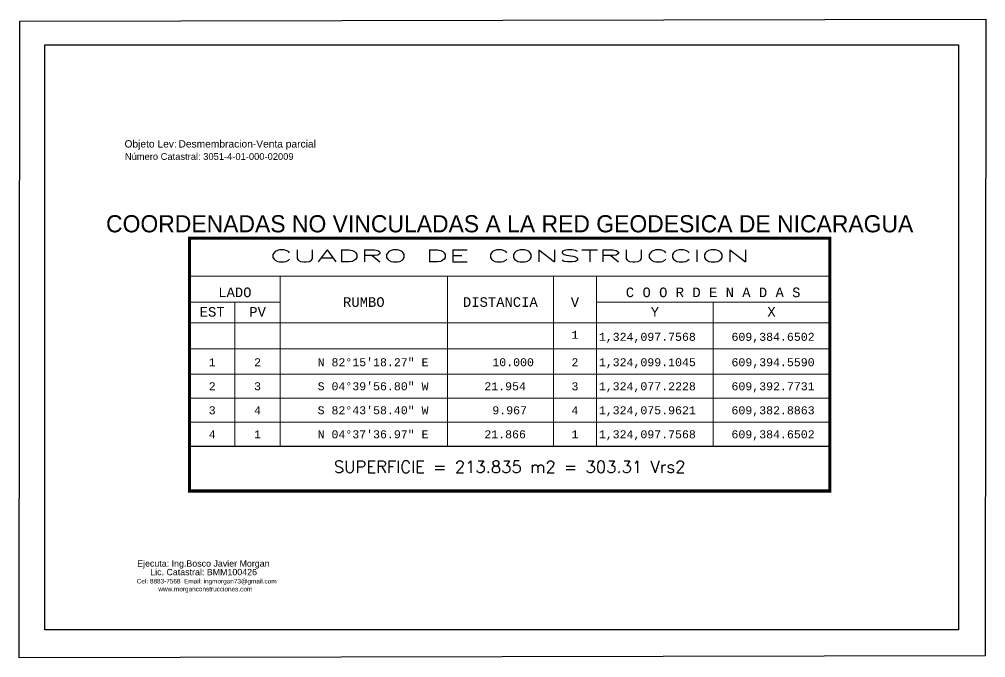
# Paper-space layout 'LAMINA DE TRABAJO' of a CAD drawing. Header units: millimetres. Extents: x 614351 to 615345, y 1320431 to 1320883.
# Drawn here: x 615014.7 to 615345.1, y 1320431.2 to 1320649.5 of the extents above; entities that cross this region are included whole.
import ezdxf
from ezdxf.enums import TextEntityAlignment as Align

# ---------------------------------------------------------------- set-up
doc = ezdxf.new("R2010")
doc.units = ezdxf.units.MM
for name, color, linetype in [('0 - TEXTO', 5, 'Continuous'), ('CVL_CUADCON', 1, 'Continuous'), ('CVL_CUADCON_LIN', 8, 'Continuous'), ('CVL_CUADCON_TIT', 1, 'Continuous'), ('CVL_CUADCON_TX', 2, 'Continuous')]:
    doc.layers.add(name, color=color, linetype=linetype)
doc.styles.add('HECTOR LOPEZ', font='arial.ttf')
doc.styles.add('HUECA1', font='HUECA1.shx')
doc.styles.add('MONOTXT4', font='Monotxt4.shx')
doc.styles.get("Standard").update_dxf_attribs({"font": 'TCCM____.TTF'})
doc.styles.add('Style-ENGINEERING', font='ENGINEERING.shx')

psp = doc.layouts.new('LAMINA DE TRABAJO')

# ---------------------------------------------------------------- linework, layer by layer
at = {"color": 4}
psp.add_lwpolyline([(615014.864, 1320648.797), (615345.082, 1320649.456), (615344.951, 1320431.906), (615014.733, 1320431.247)], close=True, dxfattribs=at)
at = {"color": 18, "lineweight": 30, "true_color": 0x000000}
psp.add_lwpolyline([(615023.422, 1320640.692), (615335.82, 1320640.692), (615335.82, 1320440.75), (615023.422, 1320440.75)], close=True, dxfattribs=at)
at = {"layer": 'CVL_CUADCON', "color": 7, "linetype": 'Continuous', "lineweight": 0, "const_width": 1.095, "flags": 128}
psp.add_lwpolyline([(615072.924, 1320574.65), (615291.805, 1320574.65), (615291.805, 1320488.253), (615072.924, 1320488.253)], close=True, dxfattribs=at)
at = {"layer": 'CVL_CUADCON', "color": 7, "linetype": 'Continuous', "lineweight": 0, "const_width": 0.411, "flags": 128}
for points in [[(615072.924, 1320561.652), (615291.805, 1320561.652)], [(615072.924, 1320545.728), (615291.805, 1320545.728)], [(615072.924, 1320503.489), (615291.805, 1320503.489)]]:
    psp.add_lwpolyline(points, dxfattribs=at)
at = {"layer": 'CVL_CUADCON_LIN', "color": 7, "linetype": 'Continuous', "lineweight": 0}
for p, q in [((615103.931, 1320561.652), (615103.931, 1320503.489)), ((615161.053, 1320561.652), (615161.053, 1320503.489)), ((615197.299, 1320561.652), (615197.299, 1320503.489)), ((615212.04, 1320561.652), (615212.04, 1320503.489)), ((615072.924, 1320552.817), (615103.931, 1320552.817)), ((615088.415, 1320552.817), (615088.415, 1320503.489)), ((615212.04, 1320552.817), (615291.805, 1320552.817)), ((615251.922, 1320552.817), (615251.922, 1320503.489)), ((615072.924, 1320536.82), (615291.805, 1320536.82)), ((615072.924, 1320528.122), (615291.805, 1320528.122)), ((615072.924, 1320519.911), (615291.805, 1320519.911)), ((615072.924, 1320511.7), (615291.805, 1320511.7)), ((615072.924, 1320503.489), (615291.805, 1320503.489))]:
    psp.add_line(p, q, dxfattribs=at)

# ---------------------------------------------------------------- texts
at = {"color": 7, "lineweight": 50, "style": 'HECTOR LOPEZ'}
for s, p in [('Objeto Lev:', (615050.691, 1320605.641)), ('Desmembracion-Venta parcial', (615069.146, 1320605.637))]:
    psp.add_text(s, height=2.5, dxfattribs=at).set_placement(p)
at = {"attachment_point": 1, "style": 'Style-ENGINEERING'}
for s, insert, char_height, width in [('{\\fArial|b0|i0|c0|p34;Número Catastral: 3051-4-01-000-02009}', (615050.807, 1320603.708), 2.28556, 112.12805), ('{\\fArial|b0|i0|c0|p34;Ejecuta: Ing.Bosco Javier Morgan}', (615055.023, 1320464.53), 2.16652, 84.89735), ('{\\fArial|b0|i0|c0|p34;Lic. Catastral: BMM100426}', (615059.482, 1320461.591), 2.16652, 84.89735), ('{\\fArial|b0|i0|c0|p34;www.morganconstrucciones.com}', (615062.26, 1320455.489), 1.56559, 84.89735)]:
    psp.add_mtext(s, dxfattribs=dict(at, insert=insert, char_height=char_height, width=width))
at = {"color": 1, "insert": (615054.876, 1320458.18), "char_height": 1.56559, "width": 84.89735, "attachment_point": 1, "style": 'Style-ENGINEERING'}
psp.add_mtext('{\\fArial|b0|i0|c0|p34;Cel: 8883-7568  Email: ingmorgan73@gmail.com}', dxfattribs=at)
at = {"layer": '0 - TEXTO', "transparency": 33554687}
psp.add_text('COORDENADAS NO VINCULADAS A LA RED GEODESICA DE NICARAGUA', height=5.85785, dxfattribs=at).set_placement((615182.364, 1320576.646), align=Align.CENTER)
at = {"layer": 'CVL_CUADCON_TIT', "color": 7, "lineweight": 0, "style": 'HUECA1', "width": 1.758658}
psp.add_text('CUADRO DE CONSTRUCCION', height=4.1054, dxfattribs=at).set_placement((615100.293, 1320566.521), (615264.436, 1320566.521), align=Align.FIT)
at = {"layer": 'CVL_CUADCON_TIT', "color": 7, "lineweight": 0, "style": 'MONOTXT4'}
for s, height, p in [('LADO', 3.2843, (615088.415, 1320554.484)), ('C O O R D E N A D A S', 3.28432, (615251.92, 1320554.484)), ('EST', 3.2843, (615080.67, 1320547.817)), ('PV', 3.2843, (615096.188, 1320547.817)), ('Y', 3.284, (615231.995, 1320547.817)), ('X', 3.284, (615271.872, 1320547.817))]:
    psp.add_text(s, height=height, dxfattribs=at).set_placement(p, align=Align.CENTER)
at = {"layer": 'CVL_CUADCON_TIT', "color": 7, "lineweight": 0}
for s, height, style, p in [('RUMBO', 3.2843, 'MONOTXT4', (615132.507, 1320552.809)), ('DISTANCIA', 3.2843, 'MONOTXT4', (615179.172, 1320552.809)), ('V', 3.284, 'MONOTXT4', (615204.68, 1320552.809)), ('SUPERFICIE = 213.835 m2 = 303.31 Vrs2', 4.1054, 'HUECA1', (615182.364, 1320496.464))]:
    psp.add_text(s, height=height, dxfattribs=dict(at, style=style)).set_placement(p, align=Align.MIDDLE)
at = {"layer": 'CVL_CUADCON_TX', "color": 7, "lineweight": 0, "style": 'MONOTXT4'}
for s, p in [('1', (615204.669, 1320540.241)), ('1', (615080.67, 1320530.859)), ('2', (615096.173, 1320530.859)), ('2', (615204.669, 1320530.859)), ('2', (615080.67, 1320522.648)), ('3', (615096.173, 1320522.648)), ('3', (615204.669, 1320522.648)), ('3', (615080.67, 1320514.437)), ('4', (615096.173, 1320514.437)), ('4', (615204.669, 1320514.437)), ('4', (615080.67, 1320506.226)), ('1', (615096.173, 1320506.226)), ('1', (615204.669, 1320506.226))]:
    psp.add_text(s, height=2.737, dxfattribs=at).set_placement(p, align=Align.CENTER)
for s, height, p in [('1,324,097.7568', 2.73693, (615212.836, 1320539.557)), ('609,384.6502', 2.73693, (615258.187, 1320539.557)), ('N 82%%d15\'18.27" E', 2.73693, (615116.715, 1320530.859)), ('10.000', 2.7369, (615176.435, 1320530.859)), ('1,324,099.1045', 2.73693, (615212.836, 1320530.859)), ('609,394.5590', 2.73693, (615258.187, 1320530.859)), ('S 04%%d39\'56.80" W', 2.73693, (615116.715, 1320522.648)), ('21.954', 2.7369, (615173.698, 1320522.648)), ('1,324,077.2228', 2.73693, (615212.836, 1320522.648)), ('609,392.7731', 2.73693, (615258.187, 1320522.648)), ('S 82%%d43\'58.40" W', 2.73693, (615116.715, 1320514.437)), ('9.967', 2.7369, (615176.435, 1320514.437)), ('1,324,075.9621', 2.73693, (615212.836, 1320514.437)), ('609,382.8863', 2.73693, (615258.187, 1320514.437)), ('N 04%%d37\'36.97" E', 2.73693, (615116.715, 1320506.226)), ('21.866', 2.7369, (615173.698, 1320506.226)), ('1,324,097.7568', 2.73693, (615212.836, 1320506.226)), ('609,384.6502', 2.73693, (615258.187, 1320506.226))]:
    psp.add_text(s, height=height, dxfattribs=at).set_placement(p)

doc.saveas('drawing.dxf')
